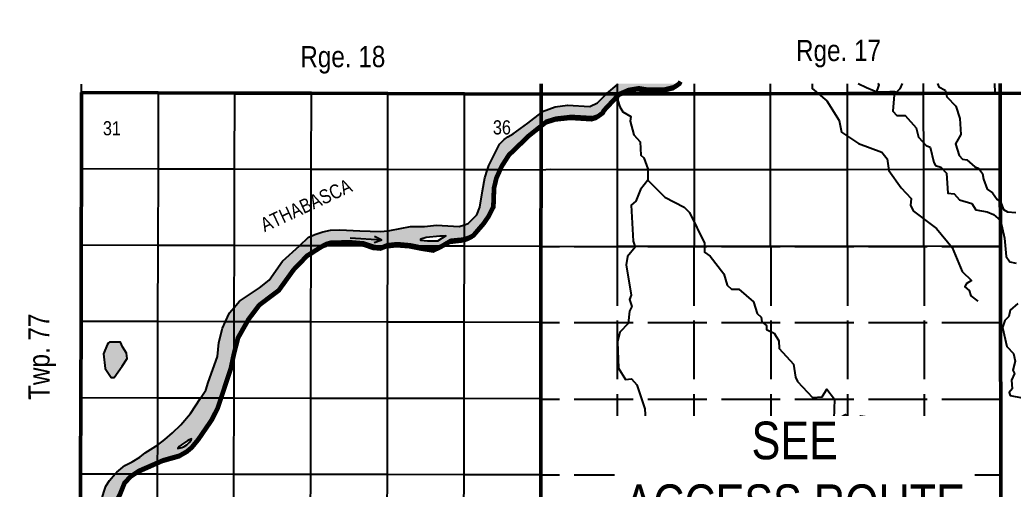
# Model space of a CAD drawing. Extents: x 393752 to 399280, y 6164171 to 6167808.
# Drawn here: x 396772.7 to 397194.8, y 6165072.1 to 6165271.7 of the extents above; entities that cross this region are included whole.
import ezdxf
from ezdxf.enums import TextEntityAlignment as Align

# ---------------------------------------------------------------- set-up
doc = ezdxf.new("R2010")
doc.units = 0
doc.header["$LTSCALE"] = 5
doc.linetypes.add('BORDER2', pattern=[22.225, 6.35, -3.175, 6.35, -3.175, 0, -3.175])
doc.linetypes.add('foc-UNSURVEYED', pattern=[12.5, 10, -2.5])
doc.layers.add('1', color=7, linetype='Continuous', lineweight=50, true_color=0x6e6e6e)
doc.layers.add('AS-COUNTY', color=7, linetype='BORDER2', lineweight=60, true_color=0xcc33ff)
doc.layers.add('2', color=7, linetype='Continuous', true_color=0x6e6e6e)
doc.layers.add('4', color=7, linetype='Continuous', true_color=0x8c8c8c)
for name, color, linetype in [('20', 160, 'Continuous'), ('24', 161, 'Continuous'), ('26', 160, 'Continuous'), ('36', 37, 'Continuous'), ('DETAIL-T', 7, 'Continuous'), ('L-BD', 7, 'Continuous'), ('L-USEC', 7, 'foc-UNSURVEYED'), ('T-WATER-H', 133, 'Continuous')]:
    doc.layers.add(name, color=color, linetype=linetype)
doc.styles.add('60', font='ARIALN.TTF', dxfattribs={"height": 7.5})
doc.styles.add('80', font='ARIALN.TTF', dxfattribs={"height": 10})
doc.styles.add('80CG', font='ARIALN.TTF', dxfattribs={"height": 10})

# ---------------------------------------------------------------- blocks, each defined once
blk = doc.blocks.new('324324234')
at = {"layer": 'L-USEC', "color": 252, "ltscale": 0.5, "true_color": 0x8c8c8c}
for p, q in [((131.86, 129.36), (-63.75, 129.36)), ((-31.15, 129.36), (-31.15, 0.17)), ((1.45, 129.36), (1.45, 0.17)), ((34.06, 129.36), (34.06, 0.17)), ((66.66, 129.36), (66.66, 0.17)), ((99.26, 129.36), (99.26, 0.17)), ((131.86, 97.16), (-63.75, 97.16)), ((131.86, 64.56), (-63.75, 64.56)), ((131.86, 32.36), (-63.75, 32.36))]:
    blk.add_line(p, q, dxfattribs=at)
at = {"layer": 'L-USEC', "color": 252, "true_color": 0x8c8c8c, "style": '60'}
for s, p in [('6', (-48.49, 13.15)), ('1', (116.51, 13.52))]:
    blk.add_text(s, height=6, rotation=0, dxfattribs=at).set_placement(p, align=Align.MIDDLE)

msp = doc.modelspace()

# ---------------------------------------------------------------- hatches: boundary and pattern name
at = {"layer": 'T-WATER-H'}
h = msp.add_hatch(color=256, dxfattribs=at)
h.dxf.hatch_style = 1
h.paths.add_polyline_path([(396945.237, 6165179.538), (396950.984, 6165180.019), (396953.481, 6165180.011), (396949.977, 6165177.774), (396945.73, 6165177.788), (396942.984, 6165178.046), (396942.986, 6165178.796)], flags=16)
h.paths.add_polyline_path([(396841.292, 6165091.398), (396840.33, 6165090.617), (396839.773, 6165089.813), (396841.502, 6165090.185), (396842.515, 6165090.657), (396843.572, 6165091.379), (396844.618, 6165092.35), (396845.426, 6165093.298), (396845.579, 6165093.867), (396843.964, 6165093.115)], flags=16)
h.paths.add_polyline_path([(396839.322, 6164858.217), (396839.315, 6164855.968), (396840.568, 6164857.463), (396840.323, 6164858.963)], flags=16)
h.paths.add_polyline_path([(396826.983, 6164749.328), (396829.23, 6164749.321), (396830.413, 6164748.605), (396831.721, 6164747.813), (396830.411, 6164747.527), (396829.473, 6164747.321)], flags=16)
h.paths.add_polyline_path([(396808.204, 6164981.695), (396808.493, 6164982.27), (396808.251, 6164984.77), (396806.749, 6164983.275), (396806.406, 6164981.698), (396805.989, 6164979.778), (396806.485, 6164978.776), (396806.986, 6164979.275)], flags=16)
h.paths.add_polyline_path([(397026.742, 6165244.579), (397026.896, 6165244.712), (397026.896, 6165244.712), (397026.453, 6165244.329), (397021.778, 6165240.293), (397021.133, 6165239.736), (397017.875, 6165236.5), (397014.622, 6165235.013), (397005.132, 6165235.544), (396999.884, 6165234.812), (396994.631, 6165232.832), (396993.973, 6165232.309), (396988.369, 6165227.857), (396982.108, 6165223.382), (396979.856, 6165222.14), (396978.353, 6165220.896), (396976.348, 6165218.905), (396971.82, 6165209.927), (396971.23, 6165208.178), (396970.053, 6165204.688), (396969.035, 6165199.196), (396968.011, 6165192.205), (396966.751, 6165188.961), (396962.991, 6165185.227), (396961.397, 6165184.701), (396959.24, 6165183.99), (396949.501, 6165184.52), (396944.503, 6165184.037), (396938.509, 6165184.056), (396929.76, 6165182.334), (396928.866, 6165182.225), (396925.762, 6165181.847), (396917.021, 6165182.124), (396908.531, 6165182.65), (396904.534, 6165182.412), (396901.337, 6165181.688), (396897.901, 6165180.564), (396896.335, 6165179.893), (396895.282, 6165179.442), (396891.371, 6165175.82), (396884.257, 6165169.232), (396878.486, 6165161.255), (396874.479, 6165158.018), (396865.968, 6165152.297), (396863.742, 6165149.694), (396861.705, 6165147.312), (396860.03, 6165143.712), (396858.687, 6165140.825), (396857.168, 6165134.832), (396856.648, 6165128.837), (396852.616, 6165117.854), (396851.606, 6165114.609), (396849.34, 6165111.144), (396845.081, 6165104.632), (396841.07, 6165099.895), (396837.563, 6165096.406), (396834.255, 6165093.576), (396831.066, 6165091.222), (396830.429, 6165090.752), (396825.86, 6165088), (396823.587, 6165086.043), (396820.322, 6165084.063), (396817.213, 6165082.585), (396813.804, 6165079.694), (396813.202, 6165079.012), (396810.74, 6165076.224), (396809.142, 6165073.79), (396808.443, 6165071.704), (396806.945, 6165066.621), (396806.329, 6165062.179), (396807.029, 6165058.005), (396809.539, 6165052.916), (396812.984, 6165049.044), (396816.63, 6165046.732), (396817.351, 6165046.405), (396823.164, 6165043.773), (396825.139, 6165041.184), (396827.002, 6165038.233), (396828.399, 6165034.795), (396827.487, 6165027.833), (396827.015, 6165022.431), (396825.884, 6165019.41), (396823.273, 6165014.238), (396823.254, 6165014.201), (396820.381, 6165008.987), (396814.777, 6165002.873), (396812.33, 6164999.822), (396810.612, 6164996.549), (396808.411, 6164993.382), (396805.493, 6164990.082), (396804.036, 6164985.858), (396803.682, 6164981.701), (396803.658, 6164981.421), (396804.375, 6164976.528), (396806.698, 6164966.279), (396808.924, 6164959.524), (396813.63, 6164949.529), (396813.638, 6164949.513), (396816.621, 6164945.505), (396821.848, 6164940.24), (396829.81, 6164931.219), (396830.722, 6164930.693), (396833.299, 6164929.209), (396835.29, 6164927.203), (396848.104, 6164916.924), (396848.738, 6164916.415), (396850.723, 6164912.41), (396850.957, 6164907.161), (396849.437, 6164899.918), (396846.921, 6164893.678), (396842.902, 6164885.693), (396842.207, 6164884.771), (396838.391, 6164879.71), (396837.632, 6164876.713), (396837.343, 6164863.97), (396836.333, 6164860.225), (396836.574, 6164857.476), (396837.064, 6164854.476), (396837.916, 6164852.215), (396839.044, 6164849.222), (396840.284, 6164846.469), (396845.75, 6164838.206), (396848.726, 6164832.199), (396848.966, 6164829.2), (396846.45, 6164823.212), (396844.702, 6164820.055), (396840.926, 6164813.236), (396837.923, 6164810.748), (396833.676, 6164809.763), (396830.501, 6164809.651), (396827.185, 6164809.535), (396817.945, 6164808.567), (396811.698, 6164806.839), (396806.194, 6164803.11), (396800.436, 6164798.133), (396798.174, 6164793.644), (396797.785, 6164792.583), (396797.167, 6164790.9), (396796.298, 6164787.565), (396794.891, 6164782.164), (396794.863, 6164773.921), (396795.594, 6164768.423), (396797.729, 6164763.39), (396797.823, 6164763.169), (396800.558, 6164759.912), (396804.045, 6164757.402), (396805.042, 6164756.899), (396806.972, 6164755.395), (396810.519, 6164752.633), (396814.256, 6164750.372), (396823.235, 6164748.092), (396828.714, 6164744.576), (396830.407, 6164744.57), (396838.45, 6164744.542), (396841.443, 6164744.032), (396846.678, 6164742.015), (396850.163, 6164739.255), (396853.143, 6164734.748), (396854.628, 6164731.246), (396854.867, 6164728.247), (396853.353, 6164723.506), (396852.899, 6164722.785), (396852.098, 6164721.512), (396848.344, 6164718.777), (396844.844, 6164717.041), (396841.338, 6164714.055), (396839.331, 6164711.064), (396835.812, 6164704.332), (396832.806, 6164701.345), (396831.043, 6164696.855), (396830.336, 6164695.733), (396828.532, 6164692.867), (396826.972, 6164690.664), (396823.765, 6164686.139), (396823.262, 6164684.892), (396823.247, 6164680.895), (396823.735, 6164677.896), (396825.218, 6164673.894), (396827.954, 6164671.136), (396830.299, 6164669.952), (396836.923, 6164666.608), (396839.668, 6164666.348), (396843.915, 6164667.582), (396847.162, 6164668.07), (396850.153, 6164667.06), (396854.632, 6164663.297), (396856.868, 6164660.541), (396857.027, 6164658.005), (396857.103, 6164656.793), (396855.335, 6164651.303), (396850.819, 6164645.074), (396850.567, 6164644.326), (396850.518, 6164631.836), (396849.508, 6164628.842), (396849.497, 6164625.814), (396849.468, 6164618.6), (396850.697, 6164613.599), (396853.924, 6164609.341), (396855.163, 6164607.088), (396857.388, 6164601.834), (396858.86, 6164595.583), (396860.144, 6164593.248), (396861.254, 6164591.229), (396862.576, 6164588.825), (396868.789, 6164582.557), (396870.279, 6164580.803), (396873.513, 6164578.293), (396877.734, 6164573.281), (396881.951, 6164567.271), (396884.178, 6164562.766), (396884.584, 6164561.07), (396886.629, 6164552.515), (396887.094, 6164544.519), (396886.073, 6164539.277), (396885.813, 6164537.03), (396885.776, 6164528.514), (396885.767, 6164526.538), (396886.242, 6164521.04), (396888.416, 6164504.795), (396888.612, 6164496.359), (396888.625, 6164495.802), (396887.591, 6164487.812), (396887.564, 6164481.817), (396888.789, 6164476.817), (396891.759, 6164471.56), (396893.243, 6164468.558), (396893.361, 6164463.8), (396893.419, 6164461.49), (396898.758, 6164461.49), (396898.703, 6164461.794), (396898.594, 6164463.794), (396898.242, 6164470.288), (396897.789, 6164471.585), (396894.037, 6164478.546), (396893.614, 6164481.155), (396892.823, 6164486.045), (396893.338, 6164496.354), (396893.626, 6164502.133), (396893.646, 6164502.528), (396893.627, 6164503.07), (396893.424, 6164508.774), (396892.202, 6164514.524), (396890.989, 6164522.272), (396891.566, 6164528.508), (396891.775, 6164530.763), (396892.054, 6164537.506), (396892.563, 6164539.753), (396892.367, 6164551.994), (396891.644, 6164557.992), (396890.126, 6164561.063), (396889.665, 6164561.996), (396887.681, 6164565.001), (396886.705, 6164570.251), (396884.725, 6164574.005), (396880.257, 6164579.767), (396875.038, 6164585.032), (396867.576, 6164591.055), (396866.168, 6164593.242), (396864.352, 6164596.063), (396862.623, 6164600.316), (396861.268, 6164604.903), (396860.407, 6164607.818), (396857.194, 6164615.824), (396855.967, 6164621.074), (396855.986, 6164625.807), (396856.008, 6164631.566), (396859.305, 6164645.044), (396861.312, 6164649.025), (396862.071, 6164650.53), (396863.086, 6164654.773), (396862.974, 6164657.999), (396862.861, 6164661.269), (396861.377, 6164665.021), (396858.145, 6164668.28), (396850.922, 6164672.553), (396836.696, 6164672.853), (396831.959, 6164674.369), (396830.308, 6164676.034), (396829.473, 6164676.876), (396828.239, 6164680.877), (396828.753, 6164684.872), (396830.323, 6164686.237), (396830.756, 6164686.614), (396833.264, 6164689.852), (396833.683, 6164690.656), (396837.034, 6164697.083), (396842.3, 6164703.81), (396845.557, 6164707.046), (396851.562, 6164711.021), (396853.565, 6164712.763), (396857.575, 6164717.495), (396860.585, 6164721.482), (396861.236, 6164722.775), (396861.842, 6164723.976), (396862.606, 6164728.47), (396862.121, 6164732.469), (396859.642, 6164737.474), (396856.661, 6164741.481), (396847.949, 6164748.506), (396841.219, 6164751.278), (396833.237, 6164753.054), (396830.42, 6164753.498), (396820.263, 6164755.097), (396819.53, 6164755.38), (396815.028, 6164757.114), (396810.792, 6164759.627), (396806.562, 6164763.638), (396802.333, 6164768.149), (396800.604, 6164773.401), (396800.122, 6164778.649), (396801.391, 6164784.89), (396802.147, 6164787.136), (396802.253, 6164787.553), (396802.906, 6164790.131), (396803.661, 6164791.877), (396807.671, 6164796.61), (396813.427, 6164801.087), (396829.665, 6164804.78), (396830.494, 6164804.827), (396837.905, 6164805.251), (396841.904, 6164806.737), (396844.909, 6164809.725), (396847.673, 6164815.213), (396848.178, 6164816.96), (396849.636, 6164820.049), (396851.948, 6164824.943), (396853.96, 6164829.683), (396853.719, 6164832.433), (396848.013, 6164843.446), (396847.384, 6164845.645), (396844.717, 6164852.207), (396843.804, 6164854.454), (396843.573, 6164860.452), (396842.848, 6164867.951), (396843.361, 6164872.447), (396845.376, 6164878.438), (396848.56, 6164884.763), (396852.661, 6164892.91), (396854.928, 6164899.651), (396855.705, 6164908.646), (396855.472, 6164914.395), (396853.47, 6164916.917), (396852.488, 6164918.153), (396849.005, 6164922.163), (396838.553, 6164932.942), (396834.567, 6164935.703), (396831.081, 6164938.713), (396830.739, 6164939.139), (396824.863, 6164946.48), (396822.853, 6164949.517), (396820.886, 6164952.49), (396815.676, 6164963.253), (396814.192, 6164968.006), (396813.703, 6164971.257), (396813.477, 6164979.256), (396813.982, 6164981.254), (396814.06, 6164981.688), (396815.506, 6164989.748), (396816.512, 6164992.244), (396818.766, 6164994.487), (396825.284, 6165003.466), (396829.546, 6165008.953), (396830.886, 6165011.408), (396832.426, 6165014.226), (396834.316, 6165017.688), (396836.348, 6165028.68), (396836.115, 6165034.179), (396834.63, 6165038.183), (396830.951, 6165043.123), (396830.154, 6165044.194), (396827.511, 6165046.393), (396824.426, 6165048.959), (396819.442, 6165051.972), (396815.706, 6165054.982), (396813.471, 6165058.737), (396812.483, 6165061.988), (396812.99, 6165064.486), (396813.999, 6165067.732), (396814.753, 6165069.23), (396816.766, 6165074.223), (396819.272, 6165076.965), (396822.338, 6165078.998), (396823.025, 6165079.453), (396831.046, 6165082.95), (396833.277, 6165083.923), (396840.275, 6165085.903), (396843.198, 6165087.597), (396845.259, 6165089.32), (396848.063, 6165092.723), (396853.809, 6165101.109), (396856.323, 6165106.099), (396857.991, 6165111.128), (396861.873, 6165122.825), (396863.141, 6165128.819), (396863.702, 6165131.033), (396864.913, 6165135.81), (396869.378, 6165143.692), (396869.435, 6165143.792), (396873.951, 6165149.775), (396882.214, 6165155.997), (396888.488, 6165164.723), (396894.253, 6165170.701), (396896.32, 6165171.992), (396901.209, 6165175.043), (396902.709, 6165175.738), (396902.902, 6165175.792), (396904.262, 6165176.167), (396912.256, 6165176.393), (396918.248, 6165175.875), (396918.61, 6165175.753), (396922.739, 6165174.362), (396925.735, 6165174.103), (396928.237, 6165175.095), (396928.855, 6165175.165), (396932.485, 6165175.581), (396937.978, 6165175.064), (396942.97, 6165174.049), (396948.213, 6165173.283), (396951.465, 6165174.772), (396952.971, 6165175.669), (396955.219, 6165177.008), (396960.217, 6165177.492), (396961.388, 6165177.839), (396962.717, 6165178.233), (396964.719, 6165179.226), (396969.233, 6165184.457), (396971.242, 6165187.448), (396973.254, 6165191.438), (396973.532, 6165199.431), (396974.546, 6165203.674), (396976.585, 6165208.163), (396976.811, 6165208.662), (396979.825, 6165213.398), (396988.347, 6165221.613), (396993.966, 6165226.077), (396995.862, 6165227.583), (396999.863, 6165228.818), (397006.36, 6165229.546), (397015.35, 6165229.016), (397017.601, 6165229.758), (397019.605, 6165231.25), (397020.108, 6165232.247), (397026.454, 6165239.033), (397026.627, 6165239.218), (397029.125, 6165240.301), (397030.63, 6165240.953), (397034.879, 6165241.688), (397038.124, 6165241.177), (397045.868, 6165241.151), (397049.868, 6165242.136), (397052.121, 6165243.626), (397052.637, 6165244.597)])
h = msp.add_hatch(color=256, dxfattribs=at)
h.dxf.hatch_style = 1
h.paths.add_polyline_path([(396810.22, 6165134.464), (396809.718, 6165133.716), (396808.207, 6165129.972), (396808.936, 6165123.723), (396811.421, 6165119.968), (396812.669, 6165119.965), (396816.181, 6165124.703), (396818.189, 6165127.946), (396817.947, 6165130.195), (396816.208, 6165132.948), (396815.465, 6165134.949), (396810.721, 6165134.962)])

# ---------------------------------------------------------------- linework, layer by layer
at = {"layer": '1'}
for p, q in [((396993.981, 6165240.261), (396993.98, 6165244.556)), ((397156.346, 6165240.443), (397581.664, 6165241.987)), ((397188.819, 6165240.48), (397188.814, 6165244.692)), ((396798.828, 6165208.653), (396798.915, 6165240.856)), ((396798.915, 6165240.856), (396831.425, 6165240.757)), ((396831.425, 6165240.757), (396863.936, 6165240.658)), ((396863.936, 6165240.658), (396896.447, 6165240.559)), ((396896.447, 6165240.559), (396928.958, 6165240.46)), ((396928.958, 6165240.46), (396961.47, 6165240.36)), ((396961.47, 6165240.36), (396993.981, 6165240.261)), ((396993.973, 6165232.309), (396993.981, 6165240.261)), ((396993.981, 6165240.261), (397021.778, 6165240.293)), ((397021.778, 6165240.293), (397026.454, 6165240.298)), ((397026.454, 6165240.298), (397029.125, 6165240.301)), ((397029.125, 6165240.301), (397058.928, 6165240.334)), ((397058.928, 6165240.334), (397091.401, 6165240.371)), ((397091.401, 6165240.371), (397123.873, 6165240.407)), ((397123.873, 6165240.407), (397156.346, 6165240.443)), ((397188.877, 6165208.322), (397188.819, 6165240.48)), ((396993.966, 6165226.077), (396993.973, 6165232.309)), ((396993.948, 6165208.115), (396993.966, 6165226.077)), ((396798.741, 6165176.048), (396798.828, 6165208.653)), ((396993.915, 6165175.568), (396993.948, 6165208.115)), ((397188.935, 6165175.762), (397188.877, 6165208.322)), ((396798.655, 6165143.844), (396798.741, 6165176.048)), ((396993.882, 6165143.422), (396993.915, 6165175.568)), ((397189.868, 6164658.019), (397188.935, 6165175.762)), ((396798.567, 6165111.239), (396798.655, 6165143.844)), ((396993.848, 6165110.874), (396993.882, 6165143.422)), ((396798.481, 6165079.035), (396798.567, 6165111.239)), ((396993.816, 6165078.728), (396993.848, 6165110.874)), ((396798.393, 6165046.43), (396798.481, 6165079.035)), ((396993.783, 6165046.18), (396993.816, 6165078.728))]:
    msp.add_line(p, q, dxfattribs=at)
at = {"layer": '2'}
for p, q in [((396798.915, 6165240.856), (396798.924, 6165244.421)), ((397188.819, 6165240.48), (397383.731, 6165241.001))]:
    msp.add_line(p, q, dxfattribs=at)
at = {"layer": '20'}
for p, q in [((397021.778, 6165240.293), (397026.453, 6165244.329)), ((397026.454, 6165239.033), (397026.627, 6165239.218)), ((397026.627, 6165239.218), (397029.125, 6165240.301)), ((396813.202, 6165079.012), (396813.804, 6165079.694))]:
    msp.add_line(p, q, dxfattribs=at)
for points in [[(397026.453, 6165244.329), (397026.742, 6165244.579)], [(397029.125, 6165240.301), (397030.63, 6165240.953), (397034.879, 6165241.688), (397038.124, 6165241.177), (397045.868, 6165241.151), (397049.868, 6165242.136), (397052.121, 6165243.626), (397052.637, 6165244.597)], [(396993.966, 6165226.077), (396995.862, 6165227.583), (396999.863, 6165228.818), (397006.36, 6165229.546), (397015.35, 6165229.016), (397017.601, 6165229.758), (397019.605, 6165231.25), (397020.108, 6165232.247), (397026.454, 6165239.033)], [(396993.973, 6165232.309), (396994.631, 6165232.832), (396999.884, 6165234.812), (397005.132, 6165235.544), (397014.622, 6165235.013), (397017.875, 6165236.5), (397021.133, 6165239.736), (397021.778, 6165240.293)], [(396971.23, 6165208.178), (396971.82, 6165209.927), (396976.348, 6165218.905), (396978.353, 6165220.896), (396979.856, 6165222.14), (396982.108, 6165223.382), (396988.369, 6165227.857), (396993.973, 6165232.309)], [(396976.585, 6165208.163), (396976.811, 6165208.662), (396979.825, 6165213.398), (396988.347, 6165221.613), (396993.966, 6165226.077)], [(396961.388, 6165177.839), (396962.717, 6165178.233), (396964.719, 6165179.226), (396969.233, 6165184.457), (396971.242, 6165187.448), (396973.254, 6165191.438), (396973.532, 6165199.431), (396974.546, 6165203.674), (396976.585, 6165208.163)], [(396961.397, 6165184.701), (396962.991, 6165185.227), (396966.751, 6165188.961), (396968.011, 6165192.205), (396969.035, 6165199.196), (396970.053, 6165204.688), (396971.23, 6165208.178)], [(396928.866, 6165182.225), (396929.76, 6165182.334), (396938.509, 6165184.056), (396944.503, 6165184.037), (396949.501, 6165184.52), (396959.24, 6165183.99), (396961.397, 6165184.701)], [(396891.371, 6165175.82), (396895.282, 6165179.442), (396896.335, 6165179.893)], [(396896.335, 6165179.893), (396897.901, 6165180.564), (396901.337, 6165181.688), (396904.534, 6165182.412), (396908.531, 6165182.65), (396917.021, 6165182.124), (396925.762, 6165181.847), (396928.866, 6165182.225)], [(396945.237, 6165179.538), (396950.984, 6165180.019), (396953.481, 6165180.011), (396949.977, 6165177.774), (396945.73, 6165177.788), (396942.984, 6165178.046), (396942.986, 6165178.796), (396945.237, 6165179.538)], [(396863.742, 6165149.694), (396865.968, 6165152.297), (396874.479, 6165158.018), (396878.486, 6165161.255), (396884.257, 6165169.232), (396891.371, 6165175.82)], [(396896.32, 6165171.992), (396901.209, 6165175.043), (396902.709, 6165175.738), (396902.902, 6165175.792)], [(396902.902, 6165175.792), (396904.262, 6165176.167), (396912.256, 6165176.393), (396918.248, 6165175.875), (396918.61, 6165175.753)], [(396918.61, 6165175.753), (396922.739, 6165174.362), (396925.735, 6165174.103), (396928.237, 6165175.095), (396928.855, 6165175.165)], [(396928.855, 6165175.165), (396932.485, 6165175.581), (396937.978, 6165175.064), (396942.97, 6165174.049), (396948.213, 6165173.283), (396951.465, 6165174.772), (396952.971, 6165175.669)], [(396952.971, 6165175.669), (396955.219, 6165177.008), (396960.217, 6165177.492), (396961.388, 6165177.839)], [(396869.378, 6165143.692), (396869.435, 6165143.792), (396873.951, 6165149.775), (396882.214, 6165155.997), (396888.488, 6165164.723), (396894.253, 6165170.701), (396896.32, 6165171.992)], [(396860.03, 6165143.712), (396861.705, 6165147.312), (396863.742, 6165149.694)], [(396849.34, 6165111.144), (396851.606, 6165114.609), (396852.616, 6165117.854), (396856.648, 6165128.837), (396857.168, 6165134.832), (396858.687, 6165140.825), (396860.03, 6165143.712)], [(396863.702, 6165131.033), (396864.913, 6165135.81), (396869.378, 6165143.692)], [(396857.991, 6165111.128), (396861.873, 6165122.825), (396863.141, 6165128.819), (396863.702, 6165131.033)], [(396831.066, 6165091.222), (396834.255, 6165093.576), (396837.563, 6165096.406), (396841.07, 6165099.895), (396845.081, 6165104.632), (396849.34, 6165111.144)], [(396845.259, 6165089.32), (396848.063, 6165092.723), (396853.809, 6165101.109), (396856.323, 6165106.099), (396857.991, 6165111.128)], [(396813.804, 6165079.694), (396817.213, 6165082.585), (396820.322, 6165084.063), (396823.587, 6165086.043), (396825.86, 6165088), (396830.429, 6165090.752), (396831.066, 6165091.222)], [(396841.292, 6165091.398), (396840.33, 6165090.617), (396839.773, 6165089.813), (396841.502, 6165090.185), (396842.515, 6165090.657), (396843.572, 6165091.379), (396844.618, 6165092.35), (396845.426, 6165093.298), (396845.579, 6165093.867), (396843.964, 6165093.115), (396841.292, 6165091.398)], [(396831.046, 6165082.95), (396833.277, 6165083.923), (396840.275, 6165085.903), (396843.198, 6165087.597), (396845.259, 6165089.32)], [(396822.338, 6165078.998), (396823.025, 6165079.453), (396831.046, 6165082.95)], [(396817.351, 6165046.405), (396816.63, 6165046.732), (396812.984, 6165049.044), (396809.539, 6165052.916), (396807.029, 6165058.005), (396806.329, 6165062.179), (396806.945, 6165066.621), (396808.443, 6165071.704), (396809.142, 6165073.79), (396810.74, 6165076.224), (396813.202, 6165079.012)], [(396827.511, 6165046.393), (396824.426, 6165048.959), (396819.442, 6165051.972), (396815.706, 6165054.982), (396813.471, 6165058.737), (396812.483, 6165061.988), (396812.99, 6165064.486), (396813.999, 6165067.732), (396814.753, 6165069.23), (396816.766, 6165074.223), (396819.272, 6165076.965), (396822.338, 6165078.998)]]:
    msp.add_lwpolyline(points, dxfattribs=at)
at = {"layer": '24'}
for p in [(396912.984, 6165179.208), (396923.209, 6165179.917), (396923.141, 6165177.234)]:
    msp.add_line(p, (396926.389, 6165178.359), dxfattribs=at)
for points in [[(397109.014, 6165244.636), (397109.092, 6165242.616), (397115.312, 6165237.342), (397120.519, 6165229.076), (397121.495, 6165224.077), (397128.716, 6165219.297), (397138.688, 6165215.503), (397140.923, 6165212.745), (397141.649, 6165207.747), (397146.861, 6165200.479), (397151.086, 6165195.963), (397150.822, 6165192.967), (397152.059, 6165190.463), (397161.766, 6165183.173), (397168.472, 6165175.148), (397172.67, 6165164.887), (397176.648, 6165161.12), (397174.394, 6165159.633), (397173.888, 6165158.386), (397175.63, 6165156.879), (397176.368, 6165154.628), (397179.355, 6165152.365)], [(397147.208, 6165244.663), (397146.305, 6165242.438), (397143.796, 6165239.953), (397143.265, 6165232.963), (397145.005, 6165231.206), (397148.501, 6165231.189), (397153.222, 6165225.922), (397154.203, 6165221.921), (397157.433, 6165218.409), (397159.178, 6165217.652), (397160.647, 6165211.151), (397161.39, 6165209.899), (397163.634, 6165209.139), (397166.12, 6165206.629), (397166.58, 6165198.135), (397169.326, 6165197.872), (397171.562, 6165195.363), (397176.8, 6165193.839), (397178.535, 6165191.083), (397183.277, 6165190.311), (397186.018, 6165189.048), (397189.003, 6165186.536), (397190.717, 6165179.034), (397191.43, 6165171.288), (397192.918, 6165169.033), (397195.663, 6165168.519)], [(397162.202, 6165244.673), (397162.793, 6165243.357), (397165.534, 6165241.845), (397166.27, 6165239.094), (397169.998, 6165235.08), (397171.722, 6165229.827), (397172.19, 6165223.082), (397169.924, 6165219.097), (397171.399, 6165214.095), (397172.891, 6165212.59), (397174.638, 6165212.331), (397178.12, 6165209.317), (397179.616, 6165208.81), (397181.354, 6165206.554), (397181.842, 6165204.054), (397183.321, 6165199.801), (397185.562, 6165198.291), (397187.547, 6165195.534), (397189.04, 6165194.528), (397190.274, 6165191.275), (397192.018, 6165190.267), (397195.513, 6165190)], [(397026.627, 6165239.218), (397026.57, 6165237.434), (397027.384, 6165234.833), (397028.623, 6165232.752), (397032.111, 6165230.738), (397031.852, 6165228.741), (397033.324, 6165222.991), (397036.057, 6165219.982), (397036.28, 6165214.237), (397037.525, 6165213.232), (397039.251, 6165208.479), (397039.229, 6165203.734)], [(397039.229, 6165203.734), (397036.214, 6165199.751), (397034.192, 6165194.765), (397032.186, 6165193.026), (397033.115, 6165177.786), (397033.853, 6165175.285), (397030.587, 6165171.304), (397030.072, 6165167.809), (397032.259, 6165154.811), (397031.502, 6165153.066), (397032.487, 6165150.064), (397031.479, 6165148.07), (397030.955, 6165142.827), (397027.441, 6165139.097), (397026.424, 6165135.105), (397026.871, 6165123.862), (397029.846, 6165119.102), (397032.345, 6165119.341), (397034.581, 6165116.833), (397038.031, 6165106.575), (397038.258, 6165101.827), (397035.991, 6165097.591), (397035.215, 6165091.849), (397033.212, 6165090.859), (397029.963, 6165090.374), (397027.938, 6165084.637), (397029.425, 6165082.132), (397029.399, 6165076.386), (397030.377, 6165071.885)], [(397039.229, 6165203.734), (397046.439, 6165196.458), (397054.661, 6165192.174), (397056.899, 6165189.916), (397063.332, 6165176.898), (397063.315, 6165173.151), (397065.804, 6165171.391), (397071.514, 6165163.871), (397072.991, 6165159.119), (397074.731, 6165157.362), (397077.978, 6165157.347), (397084.197, 6165152.073), (397085.673, 6165147.07), (397087.414, 6165145.563), (397087.655, 6165143.564), (397089.646, 6165142.056), (397089.638, 6165140.307), (397092.878, 6165138.793), (397094.861, 6165135.537), (397095.095, 6165132.289), (397101.058, 6165125.516), (397102.032, 6165120.016), (397102.773, 6165118.264), (397109.235, 6165111.488), (397113.232, 6165111.719), (397115.245, 6165114.957), (397118.472, 6165110.695), (397118.183, 6165102.203), (397118.931, 6165101.949), (397123.187, 6165104.177), (397125.672, 6165101.418), (397129.678, 6165103.647), (397134.17, 6165102.876), (397137.159, 6165101.112), (397139.655, 6165100.851), (397140.649, 6165099.846), (397141.373, 6165094.347), (397142.121, 6165094.093), (397143.101, 6165090.091), (397145.838, 6165087.83), (397147.073, 6165084.826), (397146.06, 6165081.833), (397150.256, 6165071.319)], [(397196.332, 6165151.281), (397193.072, 6165148.55), (397192.56, 6165145.805), (397190.804, 6165144.065), (397189.791, 6165141.073), (397191.752, 6165133.069), (397194.485, 6165130.058), (397195.219, 6165126.807), (397194.202, 6165123.065), (397194.944, 6165121.562), (397193.683, 6165118.821), (397193.915, 6165115.073), (397192.66, 6165113.58), (397193.153, 6165112.328), (397198.143, 6165111.304)]]:
    msp.add_lwpolyline(points, dxfattribs=at)
at = {"layer": '26'}
msp.add_lwpolyline([(396810.22, 6165134.464), (396809.718, 6165133.716), (396808.207, 6165129.972), (396808.936, 6165123.723), (396811.421, 6165119.968), (396812.669, 6165119.965), (396816.181, 6165124.703), (396818.189, 6165127.946), (396817.947, 6165130.195), (396816.208, 6165132.948), (396815.465, 6165134.949), (396810.721, 6165134.962), (396810.22, 6165134.464)], dxfattribs=at)
at = {"layer": '36'}
for points in [[(397128.636, 6165244.65), (397132.156, 6165243.074), (397134.793, 6165241.933), (397135.474, 6165241.602), (397136.112, 6165241.372), (397136.481, 6165241.279)], [(397136.481, 6165241.279), (397137.111, 6165242.885), (397137.391, 6165243.708), (397137.463, 6165244.117), (397137.293, 6165244.412), (397136.909, 6165244.656)], [(397186.934, 6165240.34), (397186.647, 6165243.589), (397186.591, 6165244.69)], [(397136.481, 6165241.279), (397137.238, 6165241.153), (397137.973, 6165241.15), (397139.849, 6165241.153), (397142.028, 6165241.285), (397143.21, 6165241.313), (397143.965, 6165241.31), (397144.579, 6165241.202), (397145.399, 6165240.997), (397146.038, 6165240.706), (397146.738, 6165240.416), (397147.272, 6165240.265), (397147.66, 6165240.233), (397148.212, 6165240.205), (397148.985, 6165240.264), (397149.759, 6165240.303), (397151.411, 6165240.3), (397153.96, 6165240.298), (397158.793, 6165240.309), (397166.113, 6165240.377), (397167.387, 6165240.37), (397172.375, 6165240.339), (397181.021, 6165240.377), (397186.934, 6165240.34)], [(397199.329, 6165240.353), (397192.665, 6165240.427), (397186.934, 6165240.34)]]:
    msp.add_lwpolyline(points, dxfattribs=at)
at = {"layer": '4'}
for p, q in [((397026.453, 6165244.329), (397026.453, 6165244.579)), ((397026.454, 6165240.298), (397026.453, 6165244.329)), ((397058.926, 6165244.601), (397058.928, 6165240.334)), ((397091.401, 6165240.371), (397091.398, 6165244.624)), ((397123.87, 6165244.647), (397123.873, 6165240.407)), ((397156.346, 6165240.443), (397156.342, 6165244.669)), ((396831.425, 6165240.757), (396831.348, 6165208.564)), ((396863.867, 6165208.474), (396863.936, 6165240.658)), ((396896.387, 6165208.385), (396896.447, 6165240.559)), ((396928.908, 6165208.295), (396928.958, 6165240.46)), ((396961.428, 6165208.205), (396961.47, 6165240.36)), ((397026.436, 6165208.15), (397026.454, 6165239.033)), ((397026.454, 6165239.033), (397026.454, 6165240.298)), ((397058.928, 6165240.334), (397058.925, 6165208.184)), ((397091.413, 6165208.219), (397091.401, 6165240.371)), ((397123.873, 6165240.407), (397123.901, 6165208.253)), ((397156.389, 6165208.288), (397156.346, 6165240.443)), ((396798.828, 6165208.653), (396831.348, 6165208.564)), ((396831.348, 6165208.564), (396831.269, 6165175.968)), ((396831.348, 6165208.564), (396863.867, 6165208.474)), ((396863.798, 6165175.888), (396863.867, 6165208.474)), ((396863.867, 6165208.474), (396896.387, 6165208.385)), ((396896.335, 6165179.893), (396896.387, 6165208.385)), ((396896.387, 6165208.385), (396928.908, 6165208.295)), ((396928.866, 6165182.225), (396928.908, 6165208.295)), ((396928.908, 6165208.295), (396961.428, 6165208.205)), ((396961.397, 6165184.701), (396961.428, 6165208.205)), ((396961.428, 6165208.205), (396971.23, 6165208.178)), ((396971.23, 6165208.178), (396976.585, 6165208.163)), ((396976.585, 6165208.163), (396993.948, 6165208.115)), ((396993.948, 6165208.115), (396997.949, 6165208.397)), ((396997.949, 6165208.397), (397026.436, 6165208.15)), ((397026.418, 6165175.6), (397026.436, 6165208.15)), ((397026.436, 6165208.15), (397058.925, 6165208.184)), ((397058.925, 6165208.184), (397058.922, 6165175.632)), ((397058.925, 6165208.184), (397091.413, 6165208.219)), ((397091.413, 6165208.219), (397123.901, 6165208.253)), ((397091.426, 6165175.665), (397091.413, 6165208.219)), ((397123.901, 6165208.253), (397156.389, 6165208.288)), ((397123.901, 6165208.253), (397123.929, 6165175.697)), ((397156.389, 6165208.288), (397188.877, 6165208.322)), ((397156.432, 6165175.729), (397156.389, 6165208.288)), ((396961.388, 6165177.839), (396961.397, 6165184.701)), ((396896.327, 6165175.808), (396896.335, 6165179.893)), ((396928.856, 6165175.728), (396928.866, 6165182.225)), ((396831.269, 6165175.968), (396798.741, 6165176.048)), ((396831.269, 6165175.968), (396831.192, 6165143.774)), ((396863.798, 6165175.888), (396831.269, 6165175.968)), ((396863.742, 6165149.694), (396863.798, 6165175.888)), ((396891.371, 6165175.82), (396863.798, 6165175.888)), ((396896.327, 6165175.808), (396891.371, 6165175.82)), ((396896.32, 6165171.992), (396896.327, 6165175.808)), ((396902.902, 6165175.792), (396896.327, 6165175.808)), ((396918.61, 6165175.753), (396902.902, 6165175.792)), ((396928.856, 6165175.728), (396918.61, 6165175.753)), ((396928.805, 6165143.563), (396928.855, 6165175.165)), ((396928.855, 6165175.165), (396928.856, 6165175.728)), ((396952.971, 6165175.669), (396928.856, 6165175.728)), ((396961.385, 6165175.648), (396952.971, 6165175.669)), ((396961.344, 6165143.492), (396961.385, 6165175.648)), ((396961.385, 6165175.648), (396961.388, 6165177.839)), ((396993.915, 6165175.568), (396961.385, 6165175.648)), ((396993.915, 6165175.568), (397026.418, 6165175.6)), ((397026.418, 6165175.6), (397058.922, 6165175.632)), ((397058.922, 6165175.632), (397091.426, 6165175.665)), ((397091.426, 6165175.665), (397123.929, 6165175.697)), ((397123.929, 6165175.697), (397156.432, 6165175.729)), ((397156.432, 6165175.729), (397188.935, 6165175.762)), ((396896.267, 6165143.633), (396896.32, 6165171.992)), ((396863.729, 6165143.704), (396863.742, 6165149.694)), ((396798.655, 6165143.844), (396831.192, 6165143.774)), ((396831.192, 6165143.774), (396831.114, 6165111.178)), ((396831.192, 6165143.774), (396860.03, 6165143.712)), ((396860.03, 6165143.712), (396863.729, 6165143.704)), ((396863.702, 6165131.033), (396863.729, 6165143.704)), ((396863.729, 6165143.704), (396869.378, 6165143.692)), ((396869.378, 6165143.692), (396896.267, 6165143.633)), ((396896.207, 6165111.056), (396896.267, 6165143.633)), ((396896.267, 6165143.633), (396928.805, 6165143.563)), ((396928.754, 6165110.996), (396928.805, 6165143.563)), ((396928.805, 6165143.563), (396961.344, 6165143.492)), ((396961.301, 6165110.935), (396961.344, 6165143.492)), ((396961.344, 6165143.492), (396993.882, 6165143.422)), ((396863.66, 6165111.117), (396863.702, 6165131.033)), ((396831.114, 6165111.178), (396798.567, 6165111.239)), ((396831.114, 6165111.178), (396831.066, 6165091.222)), ((396849.34, 6165111.144), (396831.114, 6165111.178)), ((396857.991, 6165111.128), (396849.34, 6165111.144)), ((396863.66, 6165111.117), (396857.991, 6165111.128)), ((396863.591, 6165078.933), (396863.66, 6165111.117)), ((396896.207, 6165111.056), (396863.66, 6165111.117)), ((396896.148, 6165078.882), (396896.207, 6165111.056)), ((396928.754, 6165110.996), (396896.207, 6165111.056)), ((396928.704, 6165078.83), (396928.754, 6165110.996)), ((396961.301, 6165110.935), (396928.754, 6165110.996)), ((396961.26, 6165078.779), (396961.301, 6165110.935)), ((396993.848, 6165110.874), (396961.301, 6165110.935)), ((396831.066, 6165091.222), (396831.046, 6165082.95)), ((396831.046, 6165082.95), (396831.036, 6165078.984)), ((396798.481, 6165079.035), (396813.202, 6165079.012)), ((396813.202, 6165079.012), (396822.338, 6165078.998)), ((396822.338, 6165078.998), (396831.036, 6165078.984)), ((396831.036, 6165078.984), (396830.958, 6165046.388)), ((396831.036, 6165078.984), (396863.591, 6165078.933)), ((396863.522, 6165046.346), (396863.591, 6165078.933)), ((396863.591, 6165078.933), (396896.148, 6165078.882)), ((396896.087, 6165046.305), (396896.148, 6165078.882)), ((396896.148, 6165078.882), (396928.704, 6165078.83)), ((396928.652, 6165046.263), (396928.704, 6165078.83)), ((396928.704, 6165078.83), (396961.26, 6165078.779)), ((396961.217, 6165046.222), (396961.26, 6165078.779)), ((396961.26, 6165078.779), (396993.816, 6165078.728))]:
    msp.add_line(p, q, dxfattribs=at)
at = {"layer": 'AS-COUNTY', "const_width": 1.998, "flags": 128}
msp.add_lwpolyline([(396899.162, 6164461.892), (396899.106, 6164462.196), (396898.998, 6164464.197), (396898.645, 6164470.697), (396898.192, 6164471.994), (396894.437, 6164478.961), (396894.015, 6164481.571), (396893.222, 6164486.464), (396893.737, 6164496.781), (396894.026, 6164502.564), (396894.046, 6164502.96), (396894.027, 6164503.502), (396893.824, 6164509.21), (396892.601, 6164514.964), (396891.387, 6164522.718), (396891.965, 6164528.958), (396892.174, 6164531.215), (396892.453, 6164537.964), (396892.962, 6164540.212), (396892.766, 6164552.462), (396892.043, 6164558.464), (396890.524, 6164561.538), (396890.062, 6164562.471), (396888.077, 6164565.478), (396887.1, 6164570.732), (396885.118, 6164574.489), (396880.647, 6164580.255), (396875.425, 6164585.524), (396867.957, 6164591.551), (396866.548, 6164593.739), (396864.731, 6164596.563), (396863, 6164600.819), (396861.644, 6164605.409), (396860.783, 6164608.327), (396857.568, 6164616.338), (396856.34, 6164621.592), (396856.358, 6164626.328), (396856.381, 6164632.092), (396859.68, 6164645.579), (396861.689, 6164649.563), (396862.448, 6164651.069), (396863.464, 6164655.315), (396863.352, 6164658.544), (396863.238, 6164661.816), (396861.754, 6164665.571), (396858.519, 6164668.833), (396851.291, 6164673.108), (396837.055, 6164673.409), (396832.315, 6164674.926), (396830.662, 6164676.592), (396829.826, 6164677.435), (396828.592, 6164681.439), (396829.106, 6164685.437), (396830.677, 6164686.802), (396831.111, 6164687.179), (396833.62, 6164690.42), (396834.04, 6164691.225), (396837.393, 6164697.657), (396842.663, 6164704.388), (396845.922, 6164707.626), (396851.931, 6164711.605), (396853.936, 6164713.348), (396857.949, 6164718.083), (396860.961, 6164722.073), (396861.613, 6164723.367), (396862.219, 6164724.568), (396862.984, 6164729.066), (396862.498, 6164733.067), (396860.018, 6164738.076), (396857.034, 6164742.087), (396848.316, 6164749.117), (396841.581, 6164751.89), (396833.593, 6164753.668), (396830.774, 6164754.112), (396820.61, 6164755.713), (396819.876, 6164755.995), (396815.371, 6164757.731), (396811.132, 6164760.245), (396806.899, 6164764.26), (396802.667, 6164768.774), (396800.936, 6164774.03), (396800.454, 6164779.281), (396801.724, 6164785.527), (396802.481, 6164787.774), (396802.587, 6164788.192), (396803.24, 6164790.772), (396803.995, 6164792.519), (396808.008, 6164797.255), (396813.769, 6164801.736), (396830.019, 6164805.431), (396830.848, 6164805.479), (396838.264, 6164805.903), (396842.266, 6164807.39), (396845.274, 6164810.38), (396848.039, 6164815.872), (396848.545, 6164817.62), (396850.004, 6164820.711), (396852.318, 6164825.609), (396854.331, 6164830.353), (396854.09, 6164833.104), (396848.38, 6164844.125), (396847.751, 6164846.326), (396845.082, 6164852.893), (396844.168, 6164855.142), (396843.937, 6164861.144), (396843.211, 6164868.648), (396843.724, 6164873.148), (396845.741, 6164879.143), (396848.928, 6164885.473), (396853.031, 6164893.625), (396855.3, 6164900.371), (396856.077, 6164909.373), (396855.845, 6164915.126), (396853.841, 6164917.65), (396852.858, 6164918.887), (396849.373, 6164922.899), (396838.913, 6164933.686), (396834.924, 6164936.45), (396831.435, 6164939.462), (396831.094, 6164939.889), (396825.213, 6164947.234), (396823.202, 6164950.274), (396821.234, 6164953.249), (396816.019, 6164964.02), (396814.535, 6164968.776), (396814.045, 6164972.03), (396813.819, 6164980.034), (396814.325, 6164982.034), (396814.403, 6164982.468), (396815.849, 6164990.534), (396816.856, 6164993.032), (396819.112, 6164995.277), (396825.635, 6165004.262), (396829.899, 6165009.753), (396831.241, 6165012.21), (396832.781, 6165015.03), (396834.673, 6165018.494), (396836.706, 6165029.494), (396836.473, 6165034.998), (396834.987, 6165039.004), (396831.306, 6165043.948), (396830.508, 6165045.019), (396827.863, 6165047.22), (396824.776, 6165049.788), (396819.788, 6165052.803), (396816.05, 6165055.815), (396813.813, 6165059.573), (396812.824, 6165062.827), (396813.331, 6165065.327), (396814.341, 6165068.575), (396815.095, 6165070.074), (396817.11, 6165075.07), (396819.618, 6165077.814), (396822.686, 6165079.849), (396823.374, 6165080.305), (396831.4, 6165083.804), (396833.633, 6165084.778), (396840.636, 6165086.759), (396843.561, 6165088.455), (396845.624, 6165090.179), (396848.43, 6165093.584), (396854.18, 6165101.976), (396856.696, 6165106.97), (396858.366, 6165112.002), (396862.25, 6165123.708), (396863.519, 6165129.706), (396864.081, 6165131.921), (396865.292, 6165136.702), (396869.761, 6165144.59), (396869.818, 6165144.69), (396874.337, 6165150.678), (396882.606, 6165156.904), (396888.884, 6165165.636), (396894.653, 6165171.619), (396896.722, 6165172.91), (396901.615, 6165175.964), (396903.115, 6165176.66), (396903.309, 6165176.713), (396904.67, 6165177.089), (396912.669, 6165177.315), (396918.666, 6165176.796), (396919.029, 6165176.674), (396923.16, 6165175.283), (396926.159, 6165175.023), (396928.662, 6165176.015), (396929.281, 6165176.086), (396932.913, 6165176.502), (396938.41, 6165175.985), (396943.406, 6165174.969), (396948.652, 6165174.203), (396951.907, 6165175.692), (396953.414, 6165176.59), (396955.664, 6165177.93), (396960.665, 6165178.414), (396961.838, 6165178.762), (396963.168, 6165179.156), (396965.171, 6165180.15), (396969.688, 6165185.385), (396971.699, 6165188.378), (396973.712, 6165192.371), (396973.99, 6165200.369), (396975.005, 6165204.616), (396977.045, 6165209.108), (396977.272, 6165209.607), (396980.288, 6165214.347), (396988.816, 6165222.568), (396994.439, 6165227.035), (396996.336, 6165228.542), (397000.34, 6165229.778), (397006.842, 6165230.506), (397015.839, 6165229.976), (397018.091, 6165230.718), (397020.096, 6165232.211), (397020.6, 6165233.209), (397026.95, 6165240), (397027.124, 6165240.186), (397029.624, 6165241.269), (397031.129, 6165241.922), (397035.382, 6165242.657), (397038.629, 6165242.146), (397046.379, 6165242.119), (397050.382, 6165243.105), (397052.637, 6165244.597), (397053.153, 6165245.568)], dxfattribs=at)

# ---------------------------------------------------------------- block references
at = {"layer": 'L-BD', "xscale": 0.9989130480439619, "yscale": 0.9989130480439619, "zscale": 0.9989130480439619}
msp.add_blockref('324324234', (397057.409, 6165046.114), dxfattribs=at)

# ---------------------------------------------------------------- texts
at = {"style": '80'}
msp.add_text('Rge. 18', height=8.9902, rotation=0.12245, dxfattribs=at).set_placement((396911.212, 6165262.185), align=Align.MIDDLE)
at = {"layer": '20', "style": '80'}
msp.add_text('ATHABASCA', height=5.9957, rotation=24.99625, dxfattribs=at).set_placement((396875.342, 6165184.254), align=Align.MIDDLE_LEFT)
at = {"layer": 'L-USEC', "color": 252, "true_color": 0x8c8c8c, "style": '60'}
msp.add_text('31', height=5.9957, rotation=0, dxfattribs=at).set_placement((396811.774, 6165225.728), align=Align.MIDDLE_CENTER)
msp.add_text('36', height=5.9957, rotation=0, dxfattribs=at).set_placement((396977.338, 6165226.1), align=Align.MIDDLE)

# ---------------------------------------------------------------- wipeouts: each hides what was drawn before it
for points in [[(397105.084, 6165252.703), (397152.309, 6165252.804), (397152.268, 6165271.716), (397105.043, 6165271.615)], [(396791.601, 6165102.956), (396791.428, 6165154.785), (396772.705, 6165154.723), (396772.878, 6165102.893)]]:
    msp.add_wipeout(points)

# ---------------------------------------------------------------- next in the draw order: texts
at = {"style": '80'}
for s, rotation, p in [('Rge. 17', 0.12251, (397120.248, 6165257.396)), ('Twp. 77', 90.19136, (396782.154, 6165128.745))]:
    msp.add_text(s, height=8.9902, rotation=rotation, dxfattribs=at).set_placement(p, align=Align.MIDDLE)
at = {"layer": 'DETAIL-T', "color": 3, "insert": (397101.623, 6165066.534), "char_height": 15.99424, "width": 148.14711, "attachment_point": 5, "style": '80CG', "bg_fill": 3, "box_fill_scale": 1.15, "bg_fill_color": 256, "bg_fill_true_color": 256, "bg_fill_transparency": 0}
msp.add_mtext('SEE\\PACCESS ROUTE\\PDETAIL', dxfattribs=at)

# ---------------------------------------------------------------- next in the draw order: wipeouts: each hides what was drawn before it
msp.add_wipeout([(396887.794, 6165252.644), (396934.539, 6165252.744), (396934.499, 6165271.725), (396887.753, 6165271.625)])

# ---------------------------------------------------------------- next in the draw order: texts
at = {"style": '80'}
msp.add_text('Rge. 18', height=8.9902, rotation=0.12251, dxfattribs=at).set_placement((396909.803, 6165254.835), align=Align.MIDDLE)

doc.saveas('drawing.dxf')
